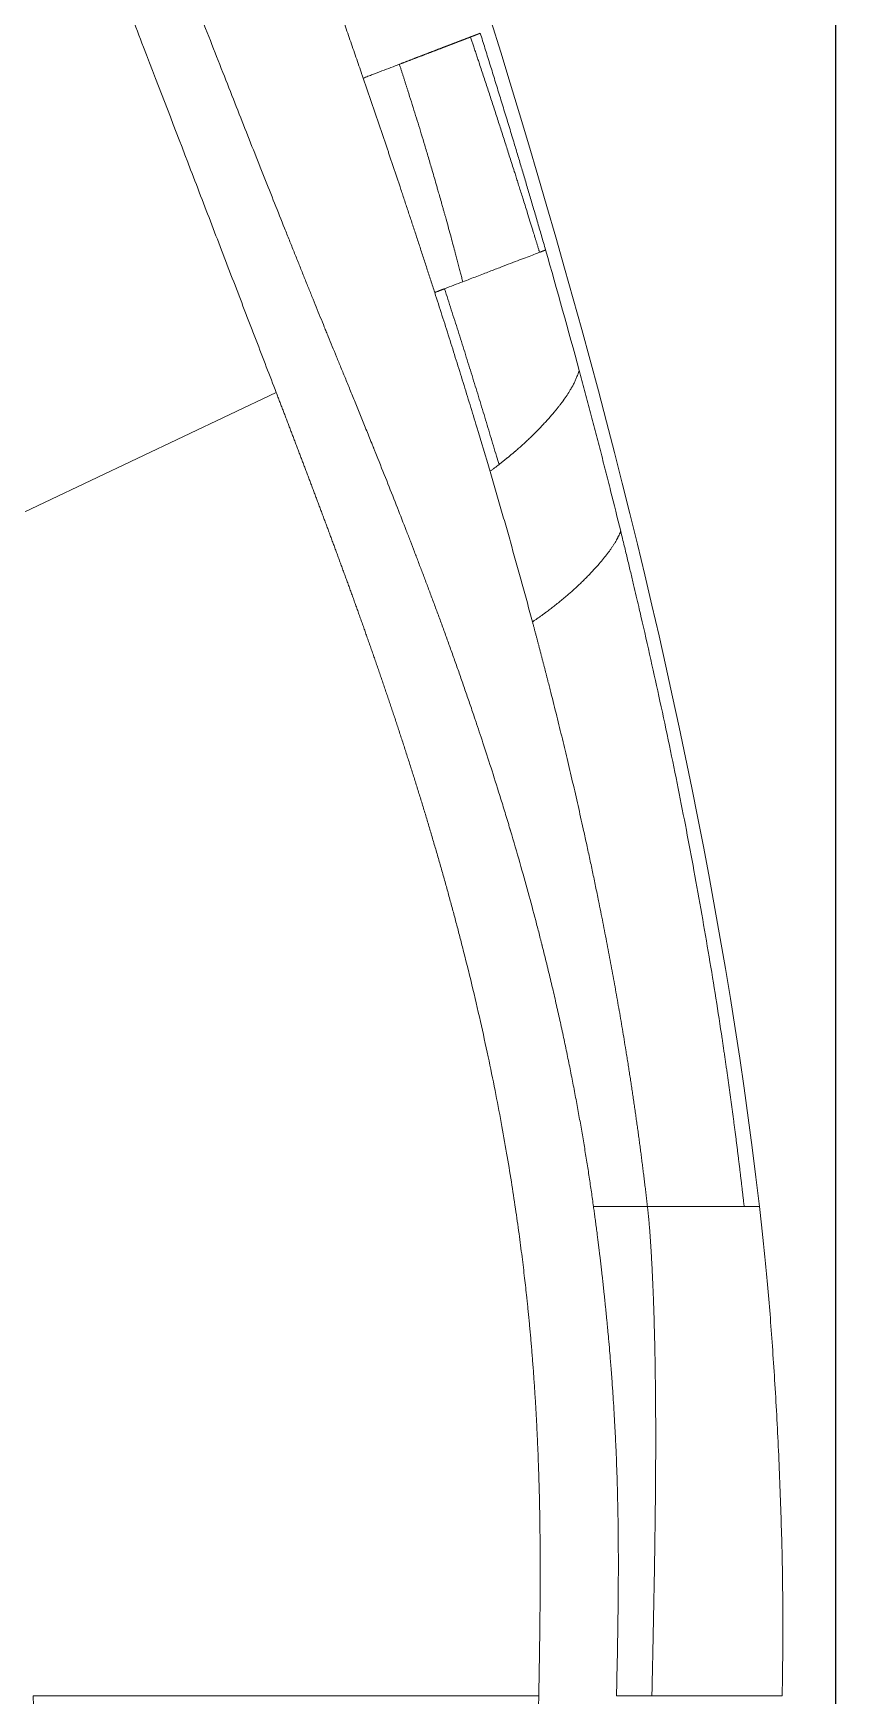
# Model space of a CAD drawing. Extents: x 1168 to 2296, y 0 to 827.
# Drawn here: x 1957.7 to 1986.1, y 460.2 to 519.2 of the extents above; entities that cross this region are included whole.
import ezdxf

# ---------------------------------------------------------------- set-up
doc = ezdxf.new("R2010")
doc.units = 0
doc.header["$LTSCALE"] = 10
doc.header["$MEASUREMENT"] = 0
doc.layers.add('1', color=7, linetype='CONTINUOUS')
doc.layers.add('치수선', color=7, linetype='CONTINUOUS', lineweight=20)

msp = doc.modelspace()

# ---------------------------------------------------------------- linework, layer by layer
at = {"layer": '1', "color": 7, "linetype": 'Continuous', "lineweight": 18}
msp.add_line((1950.612, 498.994), (1966.288, 506.42), dxfattribs=at)
for points in [[(1964.419, 546.729), (1973.098, 523.835), (1980.793, 499.87), (1983.397, 477.577)], [(1984.2, 460.241), (1984.21, 460.821), (1984.229, 461.99), (1984.225, 464.027), (1984.173, 466.378), (1984.075, 468.923), (1983.938, 471.465), (1983.773, 473.811), (1983.593, 475.839), (1983.464, 477), (1983.397, 477.577)]]:
    msp.add_open_spline(points, degree=3, dxfattribs=at)
at = {"layer": '1', "color": 7, "linetype": 'Continuous', "lineweight": 13}
for points, knots in [([(1959.481, 544.834), (1959.508, 544.76), (1959.578, 544.573), (1959.69, 544.275), (1959.815, 543.938), (1959.941, 543.602), (1960.066, 543.266), (1960.192, 542.929), (1960.317, 542.594), (1960.442, 542.257), (1960.568, 541.922), (1960.693, 541.586), (1960.818, 541.251), (1960.942, 540.916), (1961.067, 540.581), (1961.192, 540.246), (1961.316, 539.911), (1961.44, 539.577), (1961.564, 539.243), (1961.688, 538.909), (1961.812, 538.575), (1961.936, 538.241), (1962.059, 537.908), (1962.182, 537.575), (1962.306, 537.243), (1962.428, 536.91), (1962.551, 536.578), (1962.674, 536.246), (1962.796, 535.915), (1962.918, 535.584), (1963.041, 535.252), (1963.162, 534.923), (1963.284, 534.592), (1963.405, 534.262), (1963.526, 533.933), (1963.647, 533.603), (1963.768, 533.275), (1963.888, 532.946), (1964.008, 532.618), (1964.128, 532.29), (1964.248, 531.963), (1964.367, 531.636), (1964.486, 531.309), (1964.605, 530.983), (1964.724, 530.657), (1964.842, 530.332), (1964.96, 530.007), (1965.078, 529.682), (1965.196, 529.358), (1965.313, 529.034), (1965.43, 528.712), (1965.548, 528.386), (1965.663, 528.067), (1965.78, 527.744), (1965.895, 527.423), (1966.011, 527.102), (1966.126, 526.781), (1966.241, 526.461), (1966.356, 526.141), (1966.47, 525.822), (1966.584, 525.504), (1966.698, 525.185), (1966.811, 524.868), (1966.924, 524.55), (1967.037, 524.234), (1967.149, 523.917), (1967.261, 523.602), (1967.372, 523.286), (1967.484, 522.972), (1967.595, 522.657), (1967.706, 522.343), (1967.816, 522.03), (1967.926, 521.718), (1968.035, 521.405), (1968.144, 521.094), (1968.253, 520.783), (1968.362, 520.472), (1968.47, 520.162), (1968.577, 519.852), (1968.685, 519.543), (1968.792, 519.235), (1968.898, 518.927), (1969.005, 518.619), (1969.11, 518.312), (1969.216, 518.006), (1969.301, 517.757), (1969.352, 517.61), (1969.367, 517.565)], [0, 0, 0, 0, 0.00786, 0.019751, 0.031641, 0.043532, 0.055422, 0.067313, 0.079203, 0.091093, 0.102984, 0.114874, 0.126765, 0.138655, 0.150545, 0.162436, 0.174326, 0.186217, 0.198107, 0.209998, 0.221888, 0.233778, 0.245669, 0.257559, 0.26945, 0.28134, 0.29323, 0.305121, 0.317011, 0.328902, 0.340792, 0.352683, 0.364573, 0.376463, 0.388354, 0.400244, 0.412135, 0.424025, 0.435915, 0.447806, 0.459696, 0.471587, 0.483477, 0.495368, 0.507258, 0.519148, 0.531039, 0.542929, 0.55482, 0.56671, 0.578601, 0.590491, 0.602381, 0.614272, 0.626162, 0.638053, 0.649943, 0.661833, 0.673724, 0.685614, 0.697505, 0.709395, 0.721286, 0.733176, 0.745066, 0.756957, 0.768847, 0.780738, 0.792628, 0.804518, 0.816409, 0.828299, 0.84019, 0.85208, 0.863971, 0.875861, 0.887751, 0.899642, 0.911532, 0.923423, 0.935313, 0.947203, 0.959094, 0.970984, 0.982875, 0.994765, 1, 1, 1, 1]), ([(1952.274, 542.926), (1952.923, 541.237), (1953.57, 539.55), (1954.536, 537.035), (1954.857, 536.199), (1955.496, 534.534), (1955.814, 533.705), (1957.397, 529.581), (1958.948, 525.542), (1960.426, 521.69), (1961.011, 520.166), (1961.301, 519.412), (1962.158, 517.179), (1962.716, 515.726), (1963.527, 513.613), (1963.793, 512.919), (1964.317, 511.555), (1964.703, 510.549), (1965.079, 509.569), (1965.266, 509.083), (1965.328, 508.921), (1965.451, 508.6), (1965.758, 507.801), (1966.057, 507.023), (1966.288, 506.42)], [0, 0, 0, 0, 0.125, 0.125, 0.1875, 0.1875, 0.25, 0.25, 0.5, 0.5625, 0.5625, 0.625, 0.625, 0.75, 0.75, 0.8125, 0.8125, 0.875, 0.90625, 0.90625, 0.921875, 0.921875, 0.9375, 1, 1, 1, 1]), ([(1954.657, 542.982), (1954.743, 542.757), (1954.829, 542.533), (1954.999, 542.087), (1955.085, 541.865), (1955.254, 541.421), (1955.339, 541.201), (1955.507, 540.761), (1955.591, 540.542), (1956.009, 539.451), (1956.338, 538.592), (1956.985, 536.906), (1957.303, 536.078), (1957.926, 534.455), (1958.232, 533.66), (1958.681, 532.494), (1958.829, 532.109), (1959.123, 531.348), (1959.268, 530.972), (1959.698, 529.857), (1959.979, 529.13), (1960.527, 527.71), (1960.795, 527.017), (1961.187, 526.004), (1961.381, 525.503), (1961.603, 524.931), (1961.713, 524.647), (1961.768, 524.506), (1961.795, 524.436), (1961.809, 524.401), (1961.816, 524.383), (1961.819, 524.374), (1961.821, 524.37), (1961.822, 524.368), (1961.822, 524.367), (1961.822, 524.366), (1961.822, 524.366), (1961.822, 524.366), (1961.822, 524.366), (1962.172, 523.464), (1962.511, 522.593), (1963.165, 520.915), (1963.48, 520.107), (1964.089, 518.552), (1964.382, 517.805), (1964.946, 516.371), (1965.217, 515.683), (1965.738, 514.365), (1965.988, 513.735), (1966.348, 512.831), (1966.465, 512.537), (1966.638, 512.105), (1966.695, 511.962), (1966.807, 511.681), (1966.863, 511.543), (1966.972, 511.268), (1967.027, 511.133), (1967.135, 510.864), (1967.188, 510.731), (1967.294, 510.467), (1967.347, 510.336), (1967.451, 510.079), (1967.502, 509.952), (1967.603, 509.702), (1967.653, 509.579), (1967.751, 509.336), (1967.8, 509.216), (1967.896, 508.98), (1967.943, 508.863), (1968.013, 508.69), (1968.048, 508.605), (1968.089, 508.506), (1968.109, 508.456), (1968.117, 508.435), (1968.123, 508.421), (1968.126, 508.414), (1968.175, 508.295), (1968.222, 508.179), (1968.319, 507.942), (1968.369, 507.82), (1968.472, 507.569), (1968.524, 507.44), (1968.633, 507.175), (1968.689, 507.038), (1968.803, 506.76), (1968.861, 506.617), (1968.98, 506.325), (1969.04, 506.176), (1969.164, 505.871), (1969.228, 505.715), (1969.357, 505.396), (1969.423, 505.234), (1969.556, 504.903), (1969.624, 504.734), (1969.702, 504.541), (1969.712, 504.516), (1969.721, 504.492), (1969.723, 504.489), (1969.723, 504.488), (1969.723, 504.488), (1969.723, 504.487), (1969.724, 504.485), (1969.727, 504.478), (1969.733, 504.462), (1969.755, 504.409), (1969.775, 504.36), (1969.821, 504.243), (1969.852, 504.166), (1970.006, 503.782), (1970.125, 503.484), (1970.355, 502.902), (1970.467, 502.619), (1970.683, 502.068), (1970.787, 501.8), (1970.939, 501.409), (1970.989, 501.28), (1971.087, 501.026), (1971.135, 500.901), (1971.194, 500.746), (1971.207, 500.712), (1971.22, 500.677), (1971.222, 500.672), (1971.223, 500.672), (1971.223, 500.67), (1971.225, 500.667), (1971.229, 500.655), (1971.239, 500.629), (1971.273, 500.541), (1971.303, 500.46), (1971.377, 500.266), (1971.427, 500.137), (1971.526, 499.875), (1971.575, 499.743), (1971.676, 499.476), (1971.726, 499.341), (1971.828, 499.069), (1971.879, 498.931), (1971.982, 498.653), (1972.034, 498.512), (1972.138, 498.228), (1972.191, 498.084), (1972.296, 497.794), (1972.349, 497.648), (1972.455, 497.352), (1972.509, 497.202), (1972.617, 496.899), (1972.671, 496.746), (1972.753, 496.514), (1972.78, 496.437), (1972.834, 496.282), (1972.916, 496.049), (1972.997, 495.813), (1973.106, 495.495), (1973.161, 495.335), (1973.244, 495.091), (1973.271, 495.01), (1973.313, 494.887), (1973.334, 494.825), (1973.358, 494.753), (1973.37, 494.717), (1973.376, 494.699), (1973.379, 494.69), (1973.381, 494.685), (1973.381, 494.683), (1973.382, 494.682), (1973.382, 494.681), (1973.382, 494.681), (1973.382, 494.681), (1973.382, 494.681), (1973.463, 494.438), (1973.55, 494.179), (1973.732, 493.623), (1973.828, 493.327), (1974.028, 492.698), (1974.133, 492.365), (1974.297, 491.835), (1974.353, 491.653), (1974.438, 491.373), (1974.466, 491.279), (1974.51, 491.135), (1974.531, 491.063), (1974.557, 490.977), (1974.57, 490.935), (1974.576, 490.913), (1974.579, 490.902), (1974.581, 490.898), (1974.582, 490.895), (1974.582, 490.893), (1974.697, 490.507), (1974.807, 490.131), (1975.015, 489.402), (1975.113, 489.049), (1975.3, 488.365), (1975.389, 488.035), (1975.514, 487.559), (1975.574, 487.325), (1975.642, 487.061), (1975.675, 486.931), (1975.691, 486.866), (1975.7, 486.834), (1975.704, 486.818), (1975.706, 486.81), (1975.707, 486.806), (1975.707, 486.804), (1975.707, 486.803), (1975.707, 486.803), (1975.708, 486.803), (1975.708, 486.802), (1975.708, 486.802), (1975.76, 486.593), (1975.812, 486.384), (1975.914, 485.968), (1975.964, 485.76), (1976.038, 485.451), (1976.062, 485.348), (1976.11, 485.143), (1976.133, 485.041), (1976.204, 484.735), (1976.25, 484.532), (1976.341, 484.125), (1976.385, 483.921), (1976.45, 483.618), (1976.472, 483.518), (1976.514, 483.317), (1976.535, 483.218), (1976.597, 482.92), (1976.637, 482.724), (1976.716, 482.334), (1976.754, 482.141), (1976.829, 481.755), (1976.865, 481.563), (1976.919, 481.277), (1976.936, 481.183), (1976.971, 480.994), (1976.988, 480.9), (1977.038, 480.62), (1977.071, 480.435), (1977.118, 480.159), (1977.134, 480.067), (1977.165, 479.883), (1977.181, 479.791), (1977.226, 479.517), (1977.256, 479.335), (1977.313, 478.974), (1977.341, 478.796), (1977.394, 478.442), (1977.42, 478.267), (1977.471, 477.919), (1977.495, 477.747), (1977.519, 477.577)], [0, 0, 0, 0, 0.007813, 0.007813, 0.015625, 0.015625, 0.023438, 0.023438, 0.03125, 0.03125, 0.0625, 0.0625, 0.09375, 0.09375, 0.125, 0.125, 0.140625, 0.140625, 0.15625, 0.15625, 0.1875, 0.1875, 0.21875, 0.21875, 0.234375, 0.242188, 0.246094, 0.248047, 0.249023, 0.249512, 0.249756, 0.249878, 0.249939, 0.249969, 0.249985, 0.249992, 0.249996, 0.249996, 0.25, 0.25, 0.28125, 0.28125, 0.3125, 0.3125, 0.34375, 0.34375, 0.375, 0.375, 0.40625, 0.40625, 0.421875, 0.421875, 0.429688, 0.429688, 0.4375, 0.4375, 0.445313, 0.445313, 0.453125, 0.453125, 0.460938, 0.460938, 0.46875, 0.46875, 0.476563, 0.476563, 0.484375, 0.484375, 0.492188, 0.492188, 0.496094, 0.498047, 0.499023, 0.499512, 0.499512, 0.5, 0.5, 0.507813, 0.507813, 0.515625, 0.515625, 0.523438, 0.523438, 0.53125, 0.53125, 0.539063, 0.539063, 0.546875, 0.546875, 0.554688, 0.554688, 0.5625, 0.5625, 0.570313, 0.570313, 0.571289, 0.571411, 0.571426, 0.571426, 0.571442, 0.571442, 0.571472, 0.571533, 0.571777, 0.572266, 0.574219, 0.574219, 0.578125, 0.578125, 0.59375, 0.59375, 0.609375, 0.609375, 0.625, 0.625, 0.632813, 0.632813, 0.640625, 0.640625, 0.642578, 0.642822, 0.642822, 0.642883, 0.642883, 0.642944, 0.643066, 0.643555, 0.644531, 0.648438, 0.648438, 0.65625, 0.65625, 0.664063, 0.664063, 0.671875, 0.671875, 0.679688, 0.679688, 0.6875, 0.6875, 0.695313, 0.695313, 0.703125, 0.703125, 0.710938, 0.710938, 0.71875, 0.71875, 0.722656, 0.722656, 0.726563, 0.734375, 0.734375, 0.742188, 0.742188, 0.746094, 0.746094, 0.748047, 0.749023, 0.749512, 0.749756, 0.749878, 0.749939, 0.749969, 0.749985, 0.749992, 0.749996, 0.749996, 0.75, 0.75, 0.765625, 0.765625, 0.78125, 0.78125, 0.796875, 0.796875, 0.804688, 0.804688, 0.808594, 0.808594, 0.810547, 0.811523, 0.812012, 0.812256, 0.812378, 0.812439, 0.812439, 0.8125, 0.8125, 0.828125, 0.828125, 0.84375, 0.84375, 0.859375, 0.859375, 0.867188, 0.871094, 0.873047, 0.874023, 0.874512, 0.874756, 0.874878, 0.874939, 0.874969, 0.874985, 0.874992, 0.874996, 0.874996, 0.875, 0.875, 0.882813, 0.882813, 0.890625, 0.890625, 0.894531, 0.894531, 0.898438, 0.898438, 0.90625, 0.90625, 0.914063, 0.914063, 0.917969, 0.917969, 0.921875, 0.921875, 0.929688, 0.929688, 0.9375, 0.9375, 0.945313, 0.945313, 0.949219, 0.949219, 0.953125, 0.953125, 0.960938, 0.960938, 0.964844, 0.964844, 0.96875, 0.96875, 0.976563, 0.976563, 0.984375, 0.984375, 0.992188, 0.992188, 1, 1, 1, 1]), ([(1973.51, 519.156), (1973.507, 519.155), (1973.502, 519.153), (1973.494, 519.15), (1973.486, 519.147), (1973.478, 519.144), (1973.47, 519.141), (1973.462, 519.137), (1973.454, 519.134), (1973.445, 519.131), (1973.437, 519.128), (1973.429, 519.125), (1973.42, 519.121), (1973.412, 519.118), (1973.403, 519.115), (1973.395, 519.112), (1973.386, 519.108), (1973.377, 519.105), (1973.368, 519.101), (1973.359, 519.098), (1973.35, 519.095), (1973.341, 519.091), (1973.332, 519.087), (1973.323, 519.084), (1973.313, 519.08), (1973.304, 519.077), (1973.294, 519.073), (1973.285, 519.069), (1973.275, 519.066), (1973.265, 519.062), (1973.256, 519.058), (1973.246, 519.054), (1973.236, 519.051), (1973.226, 519.047), (1973.216, 519.043), (1973.205, 519.039), (1973.195, 519.035), (1973.185, 519.031), (1973.174, 519.027), (1973.167, 519.024), (1973.163, 519.023)], [0, 0, 0, 0, 0.026348, 0.052694, 0.079035, 0.105377, 0.131718, 0.158056, 0.18439, 0.210727, 0.237066, 0.263389, 0.289718, 0.316047, 0.342372, 0.368696, 0.395018, 0.421339, 0.447656, 0.473972, 0.500288, 0.526602, 0.552915, 0.579225, 0.605534, 0.631842, 0.658148, 0.684453, 0.710758, 0.737058, 0.763358, 0.789657, 0.815954, 0.84225, 0.868545, 0.894838, 0.921129, 0.94742, 0.973709, 1, 1, 1, 1]), ([(1975.824, 511.475), (1975.799, 511.561), (1975.749, 511.734), (1975.675, 511.991), (1975.601, 512.245), (1975.528, 512.497), (1975.456, 512.746), (1975.383, 512.992), (1975.312, 513.236), (1975.241, 513.477), (1975.171, 513.715), (1975.101, 513.951), (1975.032, 514.185), (1974.963, 514.415), (1974.895, 514.643), (1974.827, 514.869), (1974.76, 515.091), (1974.659, 515.429), (1974.522, 515.88), (1974.351, 516.443), (1974.181, 516.999), (1974.012, 517.548), (1973.843, 518.09), (1973.677, 518.625), (1973.565, 518.98), (1973.51, 519.156)], [0, 0, 0, 0, 0.03372, 0.067107, 0.100155, 0.132867, 0.165242, 0.197278, 0.228978, 0.260341, 0.291365, 0.322054, 0.352409, 0.382424, 0.412102, 0.441444, 0.470448, 0.499119, 0.573317, 0.646636, 0.719072, 0.790626, 0.861298, 0.93109, 1, 1, 1, 1]), ([(1970.647, 518.057), (1970.659, 518.061), (1970.683, 518.071), (1970.718, 518.084), (1970.752, 518.097), (1970.787, 518.111), (1970.821, 518.124), (1970.855, 518.137), (1970.889, 518.15), (1970.923, 518.163), (1970.956, 518.175), (1970.989, 518.188), (1971.021, 518.201), (1971.054, 518.213), (1971.086, 518.225), (1971.118, 518.238), (1971.15, 518.25), (1971.181, 518.262), (1971.212, 518.274), (1971.243, 518.286), (1971.274, 518.298), (1971.304, 518.309), (1971.335, 518.321), (1971.364, 518.332), (1971.394, 518.344), (1971.424, 518.355), (1971.453, 518.366), (1971.482, 518.377), (1971.51, 518.388), (1971.539, 518.399), (1971.567, 518.41), (1971.595, 518.421), (1971.623, 518.432), (1971.651, 518.442), (1971.678, 518.453), (1971.705, 518.463), (1971.732, 518.473), (1971.758, 518.484), (1971.785, 518.494), (1971.811, 518.504), (1971.837, 518.514), (1971.863, 518.524), (1971.888, 518.533), (1971.914, 518.543), (1971.939, 518.553), (1971.964, 518.562), (1971.989, 518.572), (1972.013, 518.581), (1972.037, 518.591), (1972.061, 518.6), (1972.085, 518.609), (1972.109, 518.618), (1972.133, 518.627), (1972.156, 518.636), (1972.179, 518.645), (1972.202, 518.654), (1972.225, 518.663), (1972.247, 518.671), (1972.269, 518.68), (1972.292, 518.688), (1972.314, 518.697), (1972.335, 518.705), (1972.357, 518.713), (1972.378, 518.722), (1972.4, 518.73), (1972.421, 518.738), (1972.442, 518.746), (1972.462, 518.754), (1972.483, 518.762), (1972.503, 518.769), (1972.523, 518.777), (1972.543, 518.785), (1972.563, 518.792), (1972.583, 518.8), (1972.602, 518.807), (1972.621, 518.815), (1972.64, 518.822), (1972.659, 518.829), (1972.678, 518.837), (1972.697, 518.844), (1972.715, 518.851), (1972.733, 518.858), (1972.751, 518.865), (1972.769, 518.872), (1972.787, 518.878), (1972.805, 518.885), (1972.822, 518.892), (1972.839, 518.898), (1972.856, 518.905), (1972.873, 518.911), (1972.89, 518.918), (1972.907, 518.924), (1972.923, 518.931), (1972.939, 518.937), (1972.955, 518.943), (1972.971, 518.949), (1972.987, 518.955), (1973.002, 518.961), (1973.018, 518.967), (1973.033, 518.973), (1973.048, 518.979), (1973.063, 518.984), (1973.078, 518.99), (1973.093, 518.996), (1973.107, 519.001), (1973.121, 519.007), (1973.136, 519.012), (1973.15, 519.018), (1973.159, 519.021), (1973.163, 519.023)], [0, 0, 0, 0, 0.00951, 0.019017, 0.028521, 0.038022, 0.04752, 0.057015, 0.066507, 0.075996, 0.085482, 0.094964, 0.104443, 0.113918, 0.123389, 0.132856, 0.142319, 0.151779, 0.161238, 0.170699, 0.180159, 0.189617, 0.199069, 0.208515, 0.217956, 0.227394, 0.23683, 0.246264, 0.255694, 0.265122, 0.274546, 0.283966, 0.293381, 0.302794, 0.312204, 0.321613, 0.33102, 0.340424, 0.349825, 0.359221, 0.368613, 0.378002, 0.387389, 0.396772, 0.406153, 0.41553, 0.424904, 0.434275, 0.443643, 0.453007, 0.462369, 0.471727, 0.481083, 0.490435, 0.499784, 0.50913, 0.518473, 0.527813, 0.53715, 0.546483, 0.555814, 0.565141, 0.574465, 0.583786, 0.593104, 0.602419, 0.61173, 0.621038, 0.630343, 0.639646, 0.648946, 0.658243, 0.667536, 0.676822, 0.686103, 0.695387, 0.704678, 0.713979, 0.723276, 0.732558, 0.741815, 0.751056, 0.760295, 0.769542, 0.778798, 0.788055, 0.797308, 0.806555, 0.815797, 0.825035, 0.834272, 0.843506, 0.852736, 0.861964, 0.871188, 0.880409, 0.889627, 0.898842, 0.908054, 0.917262, 0.926468, 0.93567, 0.94487, 0.954066, 0.963259, 0.972449, 0.981636, 0.990819, 1, 1, 1, 1]), ([(1975.61, 511.393), (1975.608, 511.4), (1975.603, 511.417), (1975.594, 511.444), (1975.584, 511.477), (1975.571, 511.523), (1975.555, 511.575), (1975.538, 511.631), (1975.522, 511.681), (1975.508, 511.729), (1975.493, 511.776), (1975.478, 511.824), (1975.463, 511.874), (1975.445, 511.932), (1975.423, 512.006), (1975.393, 512.101), (1975.357, 512.218), (1975.315, 512.354), (1975.253, 512.554), (1975.154, 512.873), (1975.047, 513.214), (1974.951, 513.52), (1974.886, 513.725), (1974.826, 513.916), (1974.769, 514.094), (1974.681, 514.373), (1974.562, 514.745), (1974.408, 515.227), (1974.257, 515.698), (1974.102, 516.178), (1973.949, 516.65), (1973.793, 517.128), (1973.638, 517.6), (1973.516, 517.969), (1973.429, 518.229), (1973.377, 518.388), (1973.323, 518.548), (1973.278, 518.682), (1973.245, 518.78), (1973.223, 518.845), (1973.202, 518.909), (1973.182, 518.968), (1973.168, 519.008), (1973.163, 519.023)], [0, 0, 0, 0, 0.002925, 0.006502, 0.010735, 0.015626, 0.024184, 0.031252, 0.037444, 0.043662, 0.04991, 0.056189, 0.062504, 0.069385, 0.078967, 0.091337, 0.106624, 0.125005, 0.144413, 0.185115, 0.250005, 0.278385, 0.305237, 0.330383, 0.353678, 0.375004, 0.439967, 0.499998, 0.56444, 0.624997, 0.689117, 0.749993, 0.813393, 0.874994, 0.895316, 0.916143, 0.937495, 0.958714, 0.968746, 0.976329, 0.984373, 0.993997, 1, 1, 1, 1]), ([(1969.367, 517.565), (1969.424, 517.587), (1969.48, 517.609), (1969.563, 517.641), (1969.591, 517.652), (1969.646, 517.673), (1969.674, 517.683), (1969.812, 517.736), (1969.921, 517.778), (1970.137, 517.861), (1970.243, 517.902), (1970.449, 517.981), (1970.55, 518.019), (1970.647, 518.057)], [0, 0, 0, 0, 0.125, 0.125, 0.1875, 0.1875, 0.25, 0.25, 0.5, 0.5, 0.75, 0.75, 1, 1, 1, 1]), ([(1970.647, 518.057), (1970.654, 518.038), (1970.666, 517.999), (1970.685, 517.942), (1970.703, 517.885), (1970.721, 517.829), (1970.739, 517.774), (1970.756, 517.72), (1970.774, 517.666), (1970.791, 517.612), (1970.807, 517.56), (1970.824, 517.508), (1970.84, 517.457), (1970.856, 517.406), (1970.872, 517.356), (1970.888, 517.307), (1970.903, 517.258), (1970.918, 517.21), (1970.933, 517.163), (1970.985, 517), (1971.072, 516.724), (1971.191, 516.341), (1971.309, 515.963), (1971.426, 515.581), (1971.548, 515.177), (1971.677, 514.744), (1971.819, 514.262), (1971.93, 513.877), (1972.015, 513.583), (1972.069, 513.392), (1972.124, 513.199), (1972.173, 513.024), (1972.211, 512.89), (1972.245, 512.77), (1972.274, 512.664), (1972.323, 512.488), (1972.39, 512.246), (1972.473, 511.938), (1972.55, 511.649), (1972.615, 511.406), (1972.669, 511.198), (1972.717, 511.016), (1972.756, 510.865), (1972.787, 510.745), (1972.81, 510.66), (1972.831, 510.579), (1972.852, 510.5), (1972.872, 510.423), (1972.885, 510.374), (1972.892, 510.349)], [0, 0, 0, 0, 0.007642, 0.015176, 0.022607, 0.029936, 0.037168, 0.044303, 0.051345, 0.058296, 0.065157, 0.071929, 0.078614, 0.085214, 0.091729, 0.09816, 0.104508, 0.110772, 0.116955, 0.123054, 0.174363, 0.225122, 0.272942, 0.322396, 0.374579, 0.430675, 0.491234, 0.562274, 0.580585, 0.605364, 0.636508, 0.655798, 0.673201, 0.688734, 0.702415, 0.714269, 0.756736, 0.796417, 0.833422, 0.867885, 0.890403, 0.913658, 0.937675, 0.948919, 0.959809, 0.970354, 0.980563, 0.990443, 1, 1, 1, 1]), ([(1969.367, 517.565), (1969.383, 517.519), (1969.414, 517.427), (1969.461, 517.289), (1969.509, 517.151), (1969.556, 517.013), (1969.603, 516.875), (1969.65, 516.738), (1969.697, 516.6), (1969.744, 516.462), (1969.79, 516.324), (1969.837, 516.187), (1969.884, 516.049), (1969.931, 515.911), (1969.977, 515.774), (1970.024, 515.636), (1970.07, 515.499), (1970.117, 515.361), (1970.163, 515.224), (1970.209, 515.086), (1970.256, 514.949), (1970.302, 514.811), (1970.348, 514.674), (1970.394, 514.537), (1970.44, 514.4), (1970.486, 514.263), (1970.532, 514.125), (1970.578, 513.988), (1970.623, 513.851), (1970.676, 513.693), (1970.735, 513.515), (1970.802, 513.314), (1970.869, 513.113), (1970.936, 512.911), (1971.003, 512.707), (1971.071, 512.503), (1971.139, 512.297), (1971.207, 512.091), (1971.275, 511.883), (1971.343, 511.675), (1971.412, 511.465), (1971.481, 511.254), (1971.55, 511.042), (1971.619, 510.829), (1971.688, 510.615), (1971.758, 510.4), (1971.828, 510.184), (1971.874, 510.04), (1971.897, 509.968)], [0, 0, 0, 0, 0.017766, 0.03554, 0.053322, 0.071114, 0.088915, 0.106726, 0.124545, 0.142373, 0.160211, 0.178058, 0.195915, 0.213781, 0.231657, 0.249542, 0.267436, 0.285341, 0.303255, 0.321178, 0.339112, 0.357056, 0.37501, 0.392973, 0.410946, 0.42893, 0.446923, 0.464927, 0.482942, 0.500968, 0.527202, 0.553609, 0.580192, 0.606949, 0.633881, 0.660988, 0.688271, 0.715729, 0.743363, 0.771172, 0.799157, 0.82732, 0.855658, 0.884172, 0.912863, 0.941732, 0.97078, 1, 1, 1, 1]), ([(1972.892, 510.349), (1973.066, 510.416), (1973.233, 510.48), (1973.548, 510.601), (1973.696, 510.658), (1973.976, 510.766), (1974.109, 510.816), (1974.358, 510.912), (1974.476, 510.957), (1974.697, 511.043), (1974.802, 511.083), (1974.997, 511.158), (1975.089, 511.193), (1975.259, 511.258), (1975.338, 511.288), (1975.483, 511.344), (1975.549, 511.369), (1975.61, 511.393)], [0, 0, 0, 0, 0.125, 0.125, 0.25, 0.25, 0.375, 0.375, 0.5, 0.5, 0.625, 0.625, 0.75, 0.75, 0.875, 0.875, 1, 1, 1, 1]), ([(1975.61, 511.393), (1975.612, 511.394), (1975.617, 511.395), (1975.624, 511.398), (1975.631, 511.401), (1975.638, 511.404), (1975.645, 511.406), (1975.652, 511.409), (1975.659, 511.412), (1975.667, 511.414), (1975.674, 511.417), (1975.681, 511.42), (1975.688, 511.423), (1975.696, 511.426), (1975.703, 511.428), (1975.71, 511.431), (1975.718, 511.434), (1975.725, 511.437), (1975.733, 511.44), (1975.74, 511.443), (1975.748, 511.446), (1975.755, 511.448), (1975.763, 511.451), (1975.77, 511.454), (1975.778, 511.457), (1975.785, 511.46), (1975.793, 511.463), (1975.8, 511.466), (1975.808, 511.469), (1975.816, 511.472), (1975.821, 511.474), (1975.824, 511.475)], [0, 0, 0, 0, 0.028974, 0.05834, 0.088101, 0.118258, 0.148806, 0.179746, 0.211081, 0.242805, 0.274922, 0.30744, 0.34035, 0.373655, 0.40735, 0.441438, 0.475922, 0.510797, 0.546064, 0.581728, 0.617784, 0.654237, 0.69108, 0.728314, 0.765947, 0.803974, 0.842392, 0.881204, 0.920409, 0.960008, 1, 1, 1, 1]), ([(1972.246, 510.102), (1972.237, 510.098), (1972.22, 510.091), (1972.193, 510.081), (1972.166, 510.071), (1972.14, 510.061), (1972.113, 510.051), (1972.086, 510.04), (1972.06, 510.03), (1972.033, 510.02), (1972.006, 510.009), (1971.979, 509.999), (1971.952, 509.989), (1971.925, 509.978), (1971.907, 509.971), (1971.898, 509.968)], [0, 0, 0, 0, 0.076923, 0.153845, 0.230768, 0.30769, 0.384613, 0.461535, 0.538458, 0.61538, 0.692303, 0.769225, 0.846148, 0.92307, 1, 1, 1, 1]), ([(1974.174, 503.872), (1974.145, 503.971), (1974.043, 504.314), (1973.867, 504.903), (1973.645, 505.64), (1973.419, 506.377), (1973.191, 507.118), (1972.959, 507.861), (1972.724, 508.606), (1972.486, 509.353), (1972.326, 509.852), (1972.246, 510.102)], [0, 0, 0, 0, 0.047857, 0.166962, 0.286067, 0.405171, 0.524276, 0.643381, 0.762485, 0.88159, 1, 1, 1, 1]), ([(1974.174, 503.872), (1974.184, 503.88), (1974.205, 503.896), (1974.235, 503.92), (1974.265, 503.943), (1974.294, 503.967), (1974.323, 503.99), (1974.352, 504.013), (1974.38, 504.036), (1974.409, 504.059), (1974.436, 504.081), (1974.464, 504.104), (1974.491, 504.126), (1974.518, 504.148), (1974.544, 504.17), (1974.571, 504.192), (1974.596, 504.213), (1974.622, 504.235), (1974.647, 504.256), (1974.672, 504.277), (1974.697, 504.298), (1974.721, 504.319), (1974.745, 504.339), (1974.769, 504.36), (1974.829, 504.411), (1974.924, 504.495), (1975.054, 504.612), (1975.183, 504.732), (1975.342, 504.884), (1975.536, 505.076), (1975.697, 505.243), (1975.832, 505.391), (1975.961, 505.533), (1976.093, 505.686), (1976.203, 505.82), (1976.273, 505.908), (1976.336, 505.989), (1976.392, 506.063), (1976.477, 506.178), (1976.582, 506.329), (1976.674, 506.475), (1976.733, 506.575), (1976.767, 506.635), (1976.799, 506.694), (1976.83, 506.754), (1976.859, 506.814), (1976.885, 506.872), (1976.911, 506.93), (1976.936, 506.99), (1976.961, 507.058), (1976.987, 507.132), (1977.004, 507.183), (1977.012, 507.21)], [0, 0, 0, 0, 0.005678, 0.011335, 0.016972, 0.022588, 0.028183, 0.033757, 0.03931, 0.044842, 0.050353, 0.055841, 0.061307, 0.066751, 0.072172, 0.07757, 0.082944, 0.088294, 0.093619, 0.098918, 0.10419, 0.109434, 0.114649, 0.119834, 0.124989, 0.154223, 0.184765, 0.216624, 0.249762, 0.307198, 0.375014, 0.392286, 0.433821, 0.499722, 0.528567, 0.55552, 0.580568, 0.603711, 0.624961, 0.689615, 0.75, 0.770305, 0.790826, 0.811563, 0.832467, 0.853606, 0.874995, 0.894527, 0.916761, 0.94171, 0.969422, 1, 1, 1, 1]), ([(1978.482, 501.51), (1978.365, 501.987), (1978.247, 502.463), (1978.067, 503.176), (1978.007, 503.414), (1977.916, 503.77), (1977.886, 503.889), (1977.825, 504.126), (1977.795, 504.245), (1977.733, 504.483), (1977.703, 504.601), (1977.641, 504.839), (1977.61, 504.957), (1977.517, 505.313), (1977.455, 505.551), (1977.361, 505.906), (1977.33, 506.025), (1977.267, 506.262), (1977.235, 506.38), (1977.14, 506.736), (1977.076, 506.973), (1977.012, 507.21)], [0, 0, 0, 0, 0.25, 0.25, 0.375, 0.375, 0.4375, 0.4375, 0.5, 0.5, 0.5625, 0.5625, 0.625, 0.625, 0.75, 0.75, 0.8125, 0.8125, 0.875, 0.875, 1, 1, 1, 1]), ([(1975.582, 460.241), (1975.584, 460.376), (1975.589, 460.644), (1975.596, 461.043), (1975.602, 461.439), (1975.608, 461.83), (1975.614, 462.217), (1975.619, 462.6), (1975.623, 462.978), (1975.627, 463.352), (1975.629, 463.722), (1975.631, 464.087), (1975.632, 464.448), (1975.632, 464.805), (1975.632, 465.158), (1975.63, 465.507), (1975.627, 465.851), (1975.623, 466.191), (1975.619, 466.527), (1975.613, 466.859), (1975.606, 467.186), (1975.598, 467.51), (1975.59, 467.829), (1975.58, 468.143), (1975.569, 468.454), (1975.558, 468.759), (1975.546, 469.061), (1975.533, 469.358), (1975.519, 469.651), (1975.504, 469.939), (1975.489, 470.223), (1975.473, 470.502), (1975.457, 470.777), (1975.44, 471.048), (1975.422, 471.314), (1975.404, 471.575), (1975.385, 471.832), (1975.366, 472.084), (1975.346, 472.332), (1975.326, 472.575), (1975.306, 472.814), (1975.285, 473.048), (1975.264, 473.277), (1975.243, 473.502), (1975.222, 473.722), (1975.2, 473.938), (1975.179, 474.149), (1975.14, 474.517), (1975.079, 475.067), (1974.988, 475.82), (1974.881, 476.641), (1974.755, 477.529), (1974.61, 478.483), (1974.442, 479.501), (1974.25, 480.581), (1974.032, 481.721), (1973.786, 482.918), (1973.512, 484.169), (1973.208, 485.469), (1972.972, 486.42), (1972.818, 487.018), (1972.757, 487.252), (1972.696, 487.485), (1972.635, 487.716), (1972.574, 487.947), (1972.512, 488.176), (1972.45, 488.405), (1972.388, 488.632), (1972.326, 488.858), (1972.263, 489.083), (1972.2, 489.306), (1972.137, 489.529), (1972.074, 489.751), (1972.011, 489.971), (1971.948, 490.19), (1971.884, 490.408), (1971.821, 490.625), (1971.757, 490.841), (1971.693, 491.055), (1971.629, 491.269), (1971.566, 491.481), (1971.502, 491.692), (1971.437, 491.902), (1971.373, 492.111), (1971.309, 492.319), (1971.245, 492.525), (1971.181, 492.73), (1971.117, 492.935), (1971.053, 493.138), (1970.988, 493.34), (1970.924, 493.54), (1970.86, 493.74), (1970.796, 493.939), (1970.732, 494.136), (1970.668, 494.333), (1970.604, 494.528), (1970.54, 494.722), (1970.476, 494.915), (1970.412, 495.108), (1970.348, 495.299), (1970.284, 495.489), (1970.221, 495.678), (1970.157, 495.866), (1970.093, 496.052), (1970.03, 496.238), (1969.967, 496.423), (1969.904, 496.607), (1969.841, 496.79), (1969.778, 496.972), (1969.715, 497.152), (1969.652, 497.332), (1969.59, 497.511), (1969.527, 497.689), (1969.465, 497.866), (1969.403, 498.042), (1969.34, 498.218), (1969.279, 498.392), (1969.217, 498.566), (1969.155, 498.738), (1969.093, 498.91), (1969.032, 499.081), (1968.971, 499.252), (1968.909, 499.421), (1968.848, 499.59), (1968.787, 499.758), (1968.726, 499.926), (1968.665, 500.092), (1968.605, 500.258), (1968.544, 500.424), (1968.484, 500.588), (1968.423, 500.752), (1968.363, 500.916), (1968.303, 501.079), (1968.243, 501.241), (1968.183, 501.403), (1968.124, 501.564), (1968.064, 501.724), (1968.004, 501.884), (1967.945, 502.044), (1967.886, 502.203), (1967.826, 502.362), (1967.767, 502.52), (1967.708, 502.678), (1967.649, 502.835), (1967.59, 502.993), (1967.531, 503.149), (1967.472, 503.306), (1967.413, 503.462), (1967.354, 503.619), (1967.295, 503.775), (1967.236, 503.93), (1967.177, 504.086), (1967.118, 504.241), (1967.06, 504.397), (1967.001, 504.552), (1966.942, 504.708), (1966.882, 504.863), (1966.823, 505.018), (1966.764, 505.173), (1966.705, 505.329), (1966.646, 505.484), (1966.586, 505.64), (1966.527, 505.795), (1966.467, 505.951), (1966.408, 506.107), (1966.348, 506.263), (1966.308, 506.368), (1966.288, 506.42)], [0, 0, 0, 0, 0.00701, 0.013944, 0.020802, 0.027586, 0.034295, 0.04093, 0.047491, 0.053979, 0.060393, 0.066736, 0.073005, 0.079203, 0.08533, 0.091386, 0.097371, 0.103286, 0.109131, 0.114908, 0.120615, 0.126252, 0.13182, 0.137318, 0.142747, 0.148105, 0.153393, 0.158611, 0.163758, 0.168834, 0.173839, 0.178774, 0.183637, 0.188428, 0.193148, 0.197796, 0.202371, 0.206875, 0.211306, 0.215663, 0.219948, 0.224159, 0.228297, 0.23236, 0.236349, 0.240262, 0.2441, 0.247862, 0.260396, 0.274289, 0.289568, 0.30627, 0.32443, 0.344091, 0.365298, 0.388088, 0.412497, 0.438552, 0.466277, 0.495685, 0.500896, 0.506107, 0.511316, 0.516524, 0.52173, 0.526933, 0.532135, 0.537333, 0.542528, 0.54772, 0.552909, 0.558093, 0.563273, 0.568448, 0.573618, 0.578782, 0.583941, 0.589094, 0.594241, 0.599381, 0.604514, 0.60964, 0.614758, 0.619868, 0.62497, 0.630064, 0.63515, 0.640227, 0.645294, 0.650353, 0.655402, 0.660441, 0.66547, 0.670489, 0.675498, 0.680495, 0.685482, 0.690458, 0.695422, 0.700374, 0.705314, 0.710243, 0.715158, 0.720061, 0.724951, 0.729827, 0.734691, 0.73954, 0.744375, 0.749197, 0.754004, 0.758797, 0.763575, 0.768339, 0.773089, 0.777825, 0.782545, 0.787252, 0.791943, 0.79662, 0.801282, 0.80593, 0.810562, 0.815179, 0.819782, 0.824369, 0.828941, 0.833498, 0.83804, 0.842566, 0.847077, 0.851573, 0.856053, 0.860517, 0.864966, 0.869399, 0.873817, 0.878218, 0.882604, 0.886975, 0.89133, 0.895671, 0.899997, 0.904309, 0.908606, 0.912889, 0.917159, 0.921415, 0.925658, 0.929887, 0.934104, 0.938308, 0.942499, 0.946679, 0.950846, 0.955001, 0.959145, 0.963278, 0.967399, 0.97151, 0.97561, 0.9797, 0.983779, 0.987849, 0.991908, 0.995959, 1, 1, 1, 1]), ([(1973.856, 503.63), (1973.883, 503.65), (1973.91, 503.67), (1973.964, 503.711), (1973.99, 503.731), (1974.07, 503.791), (1974.122, 503.832), (1974.174, 503.872)], [0, 0, 0, 0, 0.25, 0.25, 0.5, 0.5, 1, 1, 1, 1]), ([(1973.856, 503.63), (1973.921, 503.409), (1973.986, 503.188), (1974.115, 502.745), (1974.179, 502.524), (1974.307, 502.081), (1974.371, 501.86), (1974.497, 501.416), (1974.56, 501.194), (1974.873, 500.084), (1975.118, 499.193), (1975.358, 498.295)], [0, 0, 0, 0, 0.125, 0.125, 0.25, 0.25, 0.375, 0.375, 0.5, 0.5, 1, 1, 1, 1]), ([(1978.482, 501.51), (1978.478, 501.501), (1978.471, 501.482), (1978.46, 501.455), (1978.448, 501.427), (1978.436, 501.4), (1978.424, 501.373), (1978.411, 501.346), (1978.398, 501.32), (1978.385, 501.293), (1978.372, 501.268), (1978.358, 501.242), (1978.345, 501.217), (1978.32, 501.173), (1978.284, 501.109), (1978.232, 501.025), (1978.175, 500.939), (1978.096, 500.823), (1977.987, 500.675), (1977.839, 500.492), (1977.674, 500.299), (1977.521, 500.131), (1977.39, 499.992), (1977.286, 499.885), (1977.181, 499.779), (1977.073, 499.674), (1976.964, 499.57), (1976.853, 499.467), (1976.74, 499.364), (1976.618, 499.257), (1976.487, 499.145), (1976.348, 499.029), (1976.206, 498.915), (1976.086, 498.821), (1975.989, 498.747), (1975.915, 498.692), (1975.841, 498.637), (1975.764, 498.581), (1975.686, 498.525), (1975.607, 498.468), (1975.526, 498.411), (1975.443, 498.354), (1975.387, 498.315), (1975.359, 498.296)], [0, 0, 0, 0, 0.011361, 0.022559, 0.03359, 0.044449, 0.055135, 0.06565, 0.075996, 0.086173, 0.096181, 0.10602, 0.11569, 0.125193, 0.15617, 0.187245, 0.21842, 0.249697, 0.310443, 0.372363, 0.435477, 0.499802, 0.5336, 0.566681, 0.599048, 0.630706, 0.661655, 0.691901, 0.721445, 0.750292, 0.783347, 0.81513, 0.845651, 0.874918, 0.888969, 0.902979, 0.916949, 0.930881, 0.944776, 0.958635, 0.97246, 0.986251, 1, 1, 1, 1]), ([(1982.853, 477.577), (1982.847, 477.631), (1982.835, 477.74), (1982.816, 477.904), (1982.797, 478.068), (1982.778, 478.233), (1982.759, 478.398), (1982.74, 478.563), (1982.72, 478.729), (1982.7, 478.895), (1982.68, 479.061), (1982.659, 479.228), (1982.639, 479.395), (1982.618, 479.563), (1982.597, 479.731), (1982.576, 479.899), (1982.554, 480.067), (1982.532, 480.236), (1982.51, 480.406), (1982.488, 480.575), (1982.466, 480.745), (1982.443, 480.916), (1982.42, 481.086), (1982.397, 481.258), (1982.374, 481.429), (1982.35, 481.601), (1982.326, 481.773), (1982.302, 481.946), (1982.278, 482.119), (1982.253, 482.292), (1982.229, 482.466), (1982.204, 482.64), (1982.178, 482.814), (1982.153, 482.989), (1982.127, 483.164), (1982.101, 483.339), (1982.012, 483.937), (1981.853, 484.969), (1981.613, 486.445), (1981.354, 487.955), (1981.085, 489.45), (1980.806, 490.934), (1980.516, 492.41), (1980.205, 493.933), (1979.882, 495.455), (1979.546, 496.981), (1979.292, 498.098), (1979.119, 498.847), (1979.032, 499.22), (1978.937, 499.621), (1978.835, 500.052), (1978.725, 500.512), (1978.606, 501.001), (1978.524, 501.337), (1978.482, 501.51)], [0, 0, 0, 0, 0.006711, 0.013439, 0.020184, 0.026945, 0.033723, 0.040517, 0.047328, 0.054156, 0.061001, 0.067862, 0.07474, 0.081634, 0.088546, 0.095473, 0.102418, 0.109379, 0.116357, 0.123352, 0.130363, 0.137391, 0.144437, 0.151499, 0.158578, 0.165673, 0.172786, 0.179916, 0.187062, 0.194226, 0.201406, 0.208603, 0.215818, 0.223049, 0.230297, 0.237562, 0.244844, 0.304599, 0.365917, 0.428808, 0.493276, 0.553142, 0.615063, 0.67905, 0.745108, 0.807287, 0.872197, 0.886702, 0.902456, 0.919461, 0.937718, 0.957227, 0.977989, 1, 1, 1, 1]), ([(1975.359, 498.295), (1975.369, 498.257), (1975.39, 498.179), (1975.421, 498.064), (1975.451, 497.949), (1975.482, 497.835), (1975.512, 497.721), (1975.542, 497.608), (1975.571, 497.496), (1975.6, 497.384), (1975.629, 497.273), (1975.658, 497.163), (1975.687, 497.054), (1975.715, 496.945), (1975.743, 496.836), (1975.771, 496.729), (1975.799, 496.622), (1975.826, 496.516), (1975.853, 496.41), (1975.88, 496.306), (1975.907, 496.201), (1975.933, 496.098), (1975.959, 495.995), (1976.012, 495.788), (1976.09, 495.477), (1976.193, 495.063), (1976.294, 494.655), (1976.393, 494.25), (1976.49, 493.851), (1976.62, 493.307), (1976.781, 492.621), (1976.972, 491.791), (1977.133, 491.071), (1977.268, 490.458), (1977.378, 489.949), (1977.486, 489.438), (1977.593, 488.925), (1977.715, 488.327), (1977.852, 487.645), (1978, 486.882), (1978.143, 486.123), (1978.281, 485.368), (1978.414, 484.616), (1978.542, 483.869), (1978.636, 483.299), (1978.699, 482.908), (1978.733, 482.694), (1978.766, 482.481), (1978.8, 482.267), (1978.833, 482.053), (1978.865, 481.84), (1978.897, 481.626), (1978.929, 481.412), (1978.96, 481.199), (1978.991, 480.985), (1979.021, 480.772), (1979.051, 480.559), (1979.081, 480.345), (1979.11, 480.132), (1979.139, 479.919), (1979.168, 479.706), (1979.196, 479.493), (1979.223, 479.28), (1979.25, 479.067), (1979.277, 478.854), (1979.304, 478.641), (1979.33, 478.428), (1979.355, 478.215), (1979.38, 478.003), (1979.405, 477.79), (1979.421, 477.648), (1979.43, 477.577)], [0, 0, 0, 0, 0.006048, 0.012057, 0.018028, 0.023961, 0.029855, 0.03571, 0.041527, 0.047306, 0.053046, 0.058747, 0.06441, 0.070035, 0.075621, 0.081168, 0.086678, 0.092148, 0.09758, 0.102974, 0.108329, 0.113646, 0.118925, 0.124165, 0.145577, 0.166698, 0.187526, 0.208061, 0.228305, 0.248257, 0.290418, 0.331881, 0.37265, 0.397708, 0.422756, 0.447798, 0.472833, 0.497863, 0.53494, 0.571589, 0.607816, 0.643627, 0.679025, 0.714017, 0.748606, 0.758521, 0.768414, 0.778287, 0.788139, 0.79797, 0.80778, 0.817571, 0.827342, 0.837093, 0.846825, 0.856537, 0.86623, 0.875904, 0.885559, 0.895195, 0.904813, 0.914412, 0.923992, 0.933555, 0.943099, 0.952626, 0.962134, 0.971626, 0.981101, 0.990559, 1, 1, 1, 1]), ([(1977.519, 477.577), (1977.534, 477.577), (1977.563, 477.577), (1977.607, 477.577), (1977.651, 477.577), (1977.695, 477.577), (1977.739, 477.577), (1977.783, 477.577), (1977.827, 477.577), (1977.87, 477.577), (1977.913, 477.577), (1977.957, 477.577), (1978, 477.577), (1978.043, 477.577), (1978.086, 477.577), (1978.129, 477.577), (1978.171, 477.577), (1978.214, 477.577), (1978.256, 477.577), (1978.298, 477.577), (1978.341, 477.577), (1978.383, 477.577), (1978.425, 477.577), (1978.466, 477.577), (1978.508, 477.577), (1978.55, 477.577), (1978.591, 477.577), (1978.632, 477.577), (1978.673, 477.577), (1978.714, 477.577), (1978.755, 477.577), (1978.796, 477.577), (1978.837, 477.577), (1978.877, 477.577), (1978.918, 477.577), (1978.958, 477.577), (1978.998, 477.577), (1979.038, 477.577), (1979.078, 477.577), (1979.117, 477.577), (1979.157, 477.577), (1979.196, 477.577), (1979.235, 477.577), (1979.275, 477.577), (1979.314, 477.577), (1979.352, 477.577), (1979.391, 477.577), (1979.417, 477.577), (1979.43, 477.577)], [0, 0, 0, 0, 0.021148, 0.042318, 0.063511, 0.084728, 0.105968, 0.127232, 0.148519, 0.169831, 0.191168, 0.212529, 0.233915, 0.255326, 0.276763, 0.298225, 0.319714, 0.341228, 0.362769, 0.384336, 0.40593, 0.427551, 0.449199, 0.470875, 0.492579, 0.514311, 0.536071, 0.55786, 0.579677, 0.601523, 0.623399, 0.645304, 0.667239, 0.689204, 0.711199, 0.733224, 0.75528, 0.777367, 0.799485, 0.821635, 0.843816, 0.866029, 0.888275, 0.910553, 0.932864, 0.955209, 0.977587, 1, 1, 1, 1]), ([(1977.519, 477.577), (1977.523, 477.546), (1977.532, 477.483), (1977.545, 477.387), (1977.558, 477.289), (1977.572, 477.188), (1977.586, 477.084), (1977.6, 476.978), (1977.614, 476.868), (1977.629, 476.756), (1977.644, 476.64), (1977.659, 476.522), (1977.675, 476.401), (1977.69, 476.277), (1977.706, 476.151), (1977.722, 476.021), (1977.738, 475.889), (1977.754, 475.754), (1977.77, 475.616), (1977.787, 475.475), (1977.803, 475.332), (1977.82, 475.185), (1977.837, 475.036), (1977.854, 474.884), (1977.871, 474.729), (1977.887, 474.572), (1977.904, 474.412), (1977.921, 474.249), (1977.938, 474.083), (1977.956, 473.915), (1977.973, 473.744), (1977.99, 473.57), (1978.009, 473.368), (1978.033, 473.112), (1978.064, 472.771), (1978.102, 472.342), (1978.144, 471.823), (1978.184, 471.278), (1978.22, 470.75), (1978.249, 470.279), (1978.274, 469.843), (1978.295, 469.441), (1978.323, 468.831), (1978.355, 467.991), (1978.382, 466.901), (1978.398, 465.788), (1978.401, 464.72), (1978.395, 463.671), (1978.381, 462.616), (1978.361, 461.461), (1978.344, 460.659), (1978.336, 460.241)], [0, 0, 0, 0, 0.0057, 0.011552, 0.017556, 0.023708, 0.030006, 0.036474, 0.043139, 0.049976, 0.056964, 0.064107, 0.07141, 0.078874, 0.086497, 0.094278, 0.102217, 0.110313, 0.118566, 0.126975, 0.135539, 0.144256, 0.153127, 0.162151, 0.171325, 0.180649, 0.190121, 0.19974, 0.209504, 0.219411, 0.229458, 0.239644, 0.249989, 0.264857, 0.284698, 0.309601, 0.339664, 0.374995, 0.403958, 0.430984, 0.456024, 0.479036, 0.499984, 0.560557, 0.622561, 0.685793, 0.750024, 0.804039, 0.863905, 0.929073, 1, 1, 1, 1]), ([(1979.43, 477.577), (1979.45, 477.577), (1979.49, 477.577), (1979.549, 477.577), (1979.608, 477.577), (1979.667, 477.576), (1979.725, 477.576), (1979.783, 477.576), (1979.84, 477.576), (1979.897, 477.576), (1979.953, 477.576), (1980.009, 477.576), (1980.064, 477.576), (1980.118, 477.576), (1980.172, 477.576), (1980.225, 477.576), (1980.278, 477.576), (1980.33, 477.576), (1980.382, 477.576), (1980.433, 477.576), (1980.484, 477.576), (1980.534, 477.576), (1980.584, 477.576), (1980.633, 477.576), (1980.727, 477.576), (1980.881, 477.576), (1981.106, 477.576), (1981.368, 477.576), (1981.587, 477.576), (1981.756, 477.576), (1981.869, 477.577), (1981.975, 477.577), (1982.074, 477.577), (1982.166, 477.578), (1982.253, 477.578), (1982.333, 477.578), (1982.409, 477.578), (1982.479, 477.578), (1982.545, 477.578), (1982.606, 477.578), (1982.663, 477.577), (1982.716, 477.577), (1982.765, 477.577), (1982.81, 477.577), (1982.839, 477.577), (1982.853, 477.577)], [0, 0, 0, 0, 0.010694, 0.021401, 0.032119, 0.04285, 0.053594, 0.064352, 0.075126, 0.085914, 0.096719, 0.10754, 0.118377, 0.129232, 0.140103, 0.150993, 0.1619, 0.172826, 0.18377, 0.194733, 0.205715, 0.216716, 0.227737, 0.238777, 0.249837, 0.291489, 0.347002, 0.416456, 0.499889, 0.537388, 0.574084, 0.609966, 0.645024, 0.679251, 0.71264, 0.745186, 0.776888, 0.807741, 0.837746, 0.866902, 0.89521, 0.922671, 0.949286, 0.975059, 1, 1, 1, 1]), ([(1982.853, 477.577), (1982.858, 477.577), (1982.869, 477.577), (1982.884, 477.577), (1982.899, 477.577), (1982.913, 477.577), (1982.928, 477.577), (1982.942, 477.577), (1982.956, 477.577), (1982.97, 477.577), (1982.983, 477.577), (1982.996, 477.577), (1983.009, 477.576), (1983.022, 477.576), (1983.034, 477.576), (1983.047, 477.576), (1983.059, 477.576), (1983.07, 477.576), (1983.082, 477.576), (1983.093, 477.576), (1983.105, 477.576), (1983.115, 477.576), (1983.126, 477.576), (1983.136, 477.576), (1983.147, 477.576), (1983.157, 477.576), (1983.166, 477.576), (1983.176, 477.576), (1983.185, 477.576), (1983.194, 477.576), (1983.203, 477.576), (1983.212, 477.576), (1983.22, 477.576), (1983.229, 477.576), (1983.237, 477.576), (1983.245, 477.576), (1983.252, 477.576), (1983.26, 477.576), (1983.267, 477.576), (1983.274, 477.576), (1983.281, 477.576), (1983.287, 477.576), (1983.294, 477.576), (1983.3, 477.576), (1983.306, 477.576), (1983.311, 477.576), (1983.317, 477.576), (1983.322, 477.576), (1983.328, 477.576), (1983.333, 477.576), (1983.337, 477.576), (1983.342, 477.576), (1983.346, 477.576), (1983.351, 477.576), (1983.355, 477.576), (1983.358, 477.576), (1983.362, 477.576), (1983.365, 477.576), (1983.369, 477.576), (1983.372, 477.576), (1983.375, 477.576), (1983.377, 477.576), (1983.38, 477.577), (1983.382, 477.577), (1983.384, 477.577), (1983.386, 477.577), (1983.388, 477.577), (1983.39, 477.577), (1983.391, 477.577), (1983.393, 477.577), (1983.394, 477.577), (1983.395, 477.577), (1983.395, 477.577), (1983.396, 477.577), (1983.396, 477.577), (1983.397, 477.577), (1983.397, 477.577), (1983.397, 477.577)], [0, 0, 0, 0, 0.01392, 0.027827, 0.041722, 0.055605, 0.069474, 0.083331, 0.097176, 0.111007, 0.124824, 0.138629, 0.15242, 0.166197, 0.17996, 0.193709, 0.207444, 0.221165, 0.234872, 0.248563, 0.26224, 0.275903, 0.28955, 0.303181, 0.316798, 0.330399, 0.343984, 0.357554, 0.371107, 0.384644, 0.398166, 0.41167, 0.425158, 0.43863, 0.452084, 0.465522, 0.478942, 0.492345, 0.505731, 0.519099, 0.532449, 0.545781, 0.559095, 0.572391, 0.585669, 0.598928, 0.612168, 0.62539, 0.638593, 0.651777, 0.664941, 0.678086, 0.691211, 0.704317, 0.717403, 0.730469, 0.743515, 0.756541, 0.769547, 0.782531, 0.795496, 0.808439, 0.821361, 0.834263, 0.847143, 0.860002, 0.872839, 0.885655, 0.898449, 0.911221, 0.923971, 0.936698, 0.949404, 0.962087, 0.974747, 0.987385, 1, 1, 1, 1]), ([(1975.581, 460.241), (1974.744, 460.241), (1971.931, 460.241), (1967.463, 460.241), (1962.288, 460.241), (1959.194, 460.241), (1957.685, 460.241), (1957.685, 460.241)], [0, 0, 0, 0, 0.141967, 0.472454, 0.736227, 0.999998, 1, 1, 1, 1]), ([(1957.685, 460.241), (1957.724, 458.338), (1957.81, 454.192), (1957.949, 447.465), (1958.109, 439.722), (1958.29, 430.962), (1958.491, 421.185), (1958.699, 411.027), (1958.907, 400.827), (1959.108, 390.924), (1959.309, 381.021), (1959.509, 371.118), (1959.642, 364.516), (1959.708, 361.215)], [0, 0, 0, 0, 0.057662, 0.125591, 0.203788, 0.292251, 0.390983, 0.499982, 0.599984, 0.699987, 0.79999, 0.899995, 1, 1, 1, 1]), ([(1973.848, 361.225), (1973.873, 362.693), (1973.924, 365.66), (1974.001, 370.155), (1974.079, 374.739), (1974.16, 379.413), (1974.242, 384.177), (1974.326, 389.03), (1974.411, 393.973), (1974.499, 399.005), (1974.588, 404.127), (1974.679, 409.339), (1974.772, 414.64), (1974.866, 420.03), (1974.963, 425.51), (1975.061, 431.08), (1975.162, 436.739), (1975.264, 442.488), (1975.368, 448.326), (1975.474, 454.253), (1975.545, 458.235), (1975.581, 460.241)], [0, 0, 0, 0, 0.044491, 0.089887, 0.136187, 0.183392, 0.231502, 0.280516, 0.330435, 0.381258, 0.432985, 0.485617, 0.539153, 0.593594, 0.648939, 0.705189, 0.762342, 0.820401, 0.879363, 0.939229, 1, 1, 1, 1]), ([(1984.2, 460.241), (1984.2, 460.241), (1984.2, 460.241), (1983.321, 460.241), (1980.864, 460.241), (1979.587, 460.241)], [0, 0, 0, 0, 0.000002, 0.567255, 1, 1, 1, 1])]:
    msp.add_open_spline(points, degree=3, knots=knots, dxfattribs=at)
for points in [[(1977.012, 507.21), (1976.629, 508.63), (1976.232, 510.052), (1975.824, 511.475)], [(1972.891, 510.349), (1972.686, 510.271), (1972.47, 510.188), (1972.246, 510.102)]]:
    msp.add_open_spline(points, degree=3, dxfattribs=at)
at = {"layer": '1', "color": 7, "linetype": 'Continuous', "lineweight": 18}
for points, knots in [([(1971.898, 509.968), (1971.984, 509.699), (1972.07, 509.432), (1972.24, 508.898), (1972.325, 508.631), (1972.492, 508.1), (1972.576, 507.835), (1972.741, 507.305), (1972.823, 507.041), (1972.987, 506.513), (1973.068, 506.25), (1973.228, 505.725), (1973.308, 505.463), (1973.545, 504.676), (1973.702, 504.153), (1973.856, 503.63)], [0, 0, 0, 0, 0.125, 0.125, 0.25, 0.25, 0.375, 0.375, 0.5, 0.5, 0.625, 0.625, 0.75, 0.75, 1, 1, 1, 1]), ([(1979.43, 477.577), (1979.432, 477.559), (1979.436, 477.523), (1979.442, 477.468), (1979.448, 477.413), (1979.454, 477.357), (1979.46, 477.3), (1979.466, 477.242), (1979.471, 477.183), (1979.477, 477.124), (1979.482, 477.064), (1979.488, 477.003), (1979.493, 476.941), (1979.499, 476.879), (1979.504, 476.815), (1979.509, 476.751), (1979.514, 476.685), (1979.519, 476.619), (1979.524, 476.552), (1979.529, 476.484), (1979.534, 476.415), (1979.539, 476.344), (1979.543, 476.273), (1979.548, 476.201), (1979.553, 476.127), (1979.557, 476.053), (1979.562, 475.977), (1979.566, 475.9), (1979.571, 475.822), (1979.583, 475.6), (1979.603, 475.228), (1979.626, 474.703), (1979.647, 474.165), (1979.668, 473.522), (1979.688, 472.756), (1979.704, 471.853), (1979.716, 470.897), (1979.723, 469.895), (1979.723, 469.073), (1979.72, 468.437), (1979.717, 467.99), (1979.714, 467.515), (1979.709, 467.012), (1979.703, 466.485), (1979.696, 465.937), (1979.688, 465.371), (1979.679, 464.79), (1979.67, 464.301), (1979.663, 463.914), (1979.657, 463.635), (1979.652, 463.368), (1979.647, 463.112), (1979.643, 462.868), (1979.638, 462.634), (1979.633, 462.41), (1979.629, 462.195), (1979.625, 461.991), (1979.621, 461.795), (1979.617, 461.608), (1979.613, 461.429), (1979.609, 461.257), (1979.606, 461.093), (1979.602, 460.936), (1979.599, 460.785), (1979.596, 460.64), (1979.593, 460.502), (1979.591, 460.369), (1979.589, 460.283), (1979.588, 460.241)], [0, 0, 0, 0, 0.003268, 0.006575, 0.009922, 0.013309, 0.016738, 0.020209, 0.023722, 0.027279, 0.030881, 0.034527, 0.03822, 0.041959, 0.045747, 0.049584, 0.053471, 0.057409, 0.061401, 0.065445, 0.069545, 0.073702, 0.077917, 0.082191, 0.086526, 0.090924, 0.095386, 0.099915, 0.104511, 0.109177, 0.139231, 0.169897, 0.201167, 0.233031, 0.281835, 0.333914, 0.389046, 0.446813, 0.506584, 0.530453, 0.556064, 0.583336, 0.612158, 0.642385, 0.673838, 0.706328, 0.739644, 0.773541, 0.790177, 0.806113, 0.821375, 0.835989, 0.849976, 0.86336, 0.876162, 0.888403, 0.900102, 0.911283, 0.921977, 0.932211, 0.942011, 0.9514, 0.960396, 0.969016, 0.977275, 0.985185, 0.992758, 1, 1, 1, 1]), ([(1978.336, 460.241), (1978.454, 460.241), (1978.887, 460.241), (1979.3, 460.241), (1979.588, 460.241)], [0, 0, 0, 0, 0.26963, 1, 1, 1, 1])]:
    msp.add_open_spline(points, degree=3, knots=knots, dxfattribs=at)
at = {"layer": '치수선', "lineweight": -3}
msp.add_line((1986.096, 114.101), (1986.096, 680.63), dxfattribs=at)

doc.saveas('drawing.dxf')
